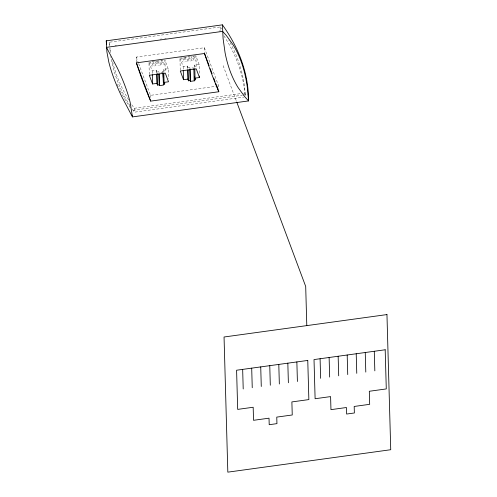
<?xml version="1.0" encoding="UTF-8"?>
<svg xmlns="http://www.w3.org/2000/svg" width="497" height="497" viewBox="0 0 497 497"><rect width="100%" height="100%" fill="white"/><g stroke="black" fill="none" stroke-linecap="round" stroke-linejoin="round"><path stroke-width="0.37" stroke-dasharray="2.48 1.86" d="M110.036 50.564L109.557 42.214L220.413 26.95L221.625 28.708M115.018 45.395L116.546 45.184M160.127 39.182L161.655 38.971M164.712 38.549L166.24 38.344M218.997 31.075L220.525 30.87L221.737 32.622M136.371 62.15L136.228 57.099L204.36 47.718L218.661 85.962L218.742 88.851M149.305 74.519L148.957 62.231L150.417 62.032L152.045 66.381M180.274 70.251L179.926 57.969L181.386 57.77L183.014 62.113M195.178 55.869L192.538 56.236L194.159 60.578M148.957 62.231L152.206 70.928L156.493 70.338L157.164 73.556M163.793 72.413L163.712 69.344L168.16 68.729L168.44 78.712M179.926 57.969L183.176 66.66L187.462 66.07L188.133 69.294M194.743 67.381L194.681 65.076L199.129 64.467L199.384 73.68M157.12 72.022L158.823 71.785L159.121 72.568L163.122 72.015L162.83 71.233L164.339 71.028L163.712 69.344M188.09 67.754L189.792 67.524L190.09 68.306L193.426 67.847M138.657 63.591L150.529 95.343L218.661 85.962M131.835 104.768L134.252 108.278L240.529 93.647M243.586 93.225L245.114 93.014L244.748 88.584A361.35 204.18 -1.6 0 0 228.881 40.313M133.034 110.272L242.25 95.238M243.021 95.132L247.636 94.492M132.351 109.265L134.364 112.192L243.698 97.139M223.147 65.666L236.454 101.258M199.129 64.467L195.88 55.776L196.222 68.058M193.774 56.062L195.402 60.41M194.681 65.076L195.309 66.76L193.799 66.971L194.091 67.754M191.295 56.403L192.923 60.752M191.68 60.92L190.059 56.577L187.58 56.913L189.208 61.261M188.817 56.745L190.444 61.094M187.965 61.429L186.344 57.087L182.623 57.596L184.25 61.945M185.101 57.254L186.729 61.603M183.865 57.428L185.487 61.771M168.16 68.729L164.911 60.038L165.252 72.32M164.432 64.672L162.805 60.323L160.326 60.665L161.954 65.014M161.568 60.497L163.19 64.846M160.711 65.182L159.09 60.839L155.375 61.348L156.996 65.697M157.847 61.007L159.475 65.355M156.611 61.181L158.239 65.523M155.76 65.865L154.132 61.522L151.653 61.864L153.281 66.207M152.896 61.69L154.517 66.039M136.228 57.099L138.39 62.87M245.04 94.716L244.859 92.498A361.35 204.18 -1.6 0 0 223.749 35.573M109.557 42.214L109.862 45.91M245.114 93.014L245.207 96.275M220.413 26.95L220.506 30.218M204.36 47.718L204.503 52.775M187.462 66.07L187.543 69.145M183.176 66.66L183.263 69.735M162.83 71.233L162.873 72.767M156.493 70.338L156.574 73.407M152.206 70.928L152.293 73.997M150.529 95.343L150.591 97.511M134.252 108.278L134.364 112.192M128.698 99.878A361.35 204.18 -1.6 0 1 112.148 59.913M110.719 52.558A361.35 204.18 -1.6 0 1 110.092 48.128M129.959 105.644A361.35 204.18 -1.6 0 1 110.831 56.472M130.543 107.93A364.512 205.969 -1.6 0 1 121.728 93.622M121.392 92.989A364.512 205.969 -1.6 0 1 119.112 88.553M118.193 86.64A364.512 205.969 -1.6 0 1 116.733 83.44"/><path stroke-width="0.75" d="M106.265 40.841L222.401 24.85A364.512 205.969 -1.6 0 1 248.401 94.387L248.587 100.916L132.45 116.907L121.815 96.747A259.415 75.401 44.7 0 1 108.768 61.845L106.911 51.961L106.265 40.841A364.512 205.969 -1.6 0 0 106.544 44.575M215.586 83.08L218.823 91.74L150.69 101.121L150.069 99.704A364.512 57.118 82.2 0 1 137.023 64.803L136.389 62.877L204.522 53.496L209.107 65.759M163.817 73.183L164.072 82.396L168.52 81.781L165.271 73.09L149.324 75.283L152.573 83.981L156.853 83.39L157.487 85.074L159.189 84.838L159.481 85.621L163.488 85.068L162.892 73.537M194.787 68.915L195.041 78.128L199.49 77.52L196.24 68.828L180.293 71.021L183.542 79.713L187.823 79.122L188.456 80.806L190.158 80.576L190.45 81.359L194.457 80.806L194.352 76.967M163.196 84.285L164.706 84.08L164.662 82.539M193.842 68.505L194.165 80.023L195.675 79.812L195.041 78.128M218.823 91.74L218.202 90.324A364.512 57.118 82.2 0 1 205.155 55.422L204.522 53.496M236.727 101.984L305.698 286.458L306.792 325.616M210.188 68.648L212.076 73.699M213.698 78.029L215.046 81.638M194.165 80.023L194.457 80.806M164.072 82.396L164.706 84.08M136.389 62.877L150.69 101.121M374.284 351.273L374.831 370.855M365.252 352.516L365.798 372.098M356.219 353.758L356.765 373.34M347.186 355.007L347.732 374.583M338.153 356.25L338.699 375.825M329.12 357.492L329.666 377.068M320.087 358.735L320.633 378.316M296.858 361.934L297.411 381.51M287.831 363.177L288.378 382.758M278.798 364.419L279.345 384.001M269.765 365.662L270.312 385.243M260.732 366.91L261.279 386.486M251.699 368.153L252.246 387.728M242.666 369.395L243.213 388.971M222.401 24.85L223.11 38.747L225.066 52.682A257.496 131.693 -55.2 0 0 238.113 87.584L244.81 96.791L248.587 100.916L247.214 86.459L246.077 79.638A259.415 132.674 -55.2 0 0 233.031 44.736L226.352 35.517L222.588 31.379L106.451 47.364L117.112 67.542A257.496 74.842 44.7 0 1 130.164 102.45L132.45 116.907L132.407 115.453M199.452 75.985L199.49 77.52M190.109 69.071L190.45 81.359M189.835 69.058L190.158 80.576M188.152 70.058L188.456 80.806M187.568 69.909L187.823 79.122M183.287 70.499L183.542 79.713M163.165 73.556L163.271 77.395M159.158 74.103L159.481 85.621M158.891 74.09L159.189 84.838M157.164 73.556L157.487 85.074M156.598 74.177L156.853 83.39M152.318 74.761L152.573 83.981M386.958 314.576L224.048 337.003L227.825 472.15L390.735 449.723L386.958 314.576M307.767 360.431L236.591 370.228L237.684 409.385L253.172 407.254L253.538 420.307L269.02 418.176L269.206 424.705L276.947 423.637L276.761 417.113L292.248 414.976L291.882 401.924L308.861 399.588L307.767 360.431M385.187 349.77L314.017 359.573L315.11 398.731L330.598 396.6L330.959 409.652L346.446 407.515L346.626 414.044L354.367 412.976L354.187 406.453L369.675 404.322L369.308 391.269L386.281 388.927L385.187 349.77"/></g></svg>
